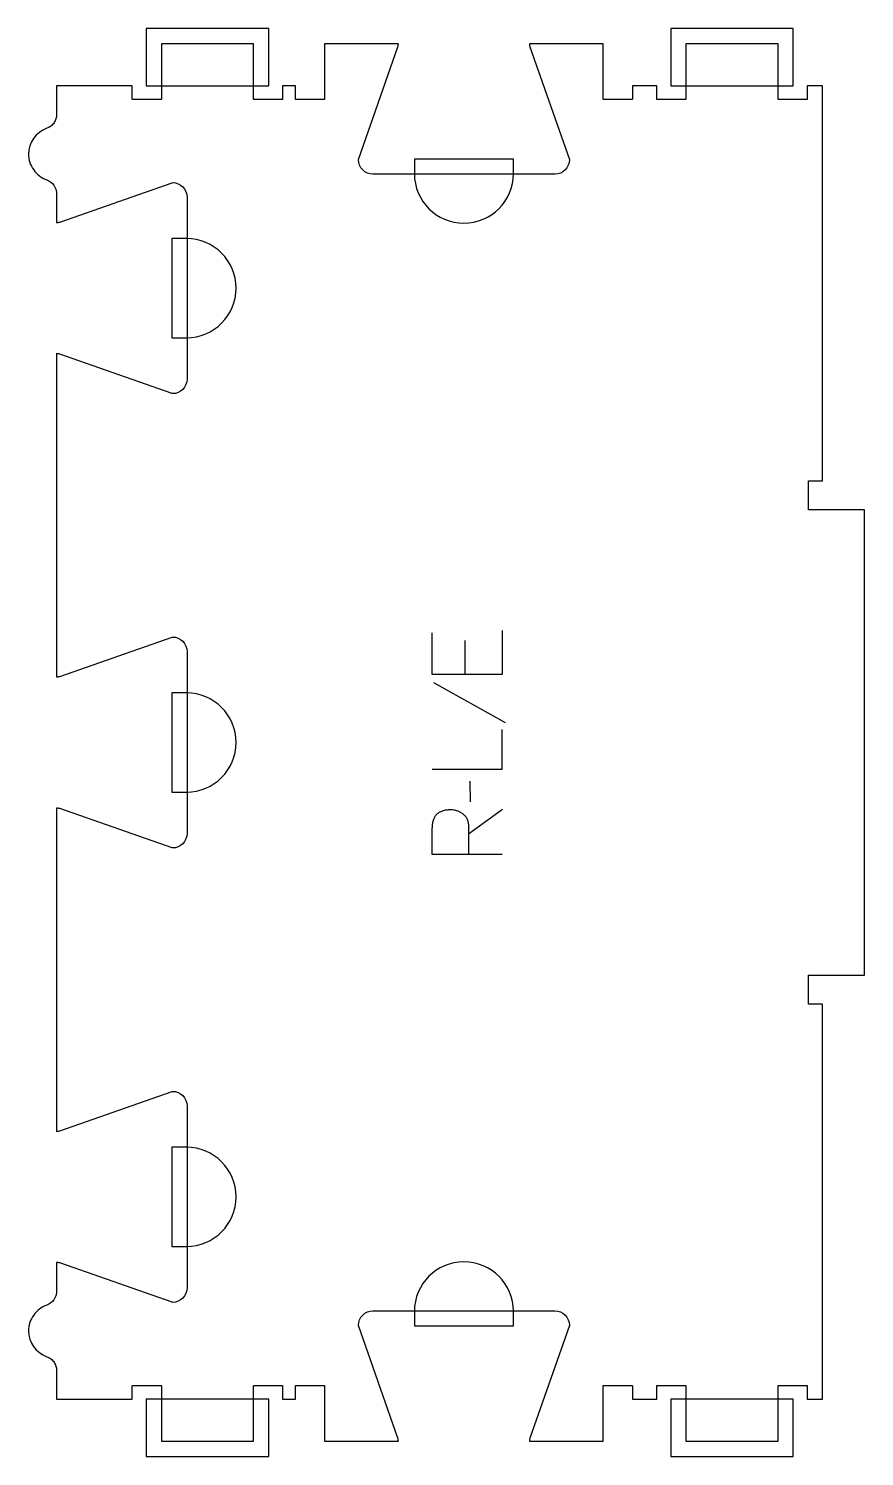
# Model space of a CAD drawing. Extents: x 0 to 359, y -6 to 606.
import ezdxf

# ---------------------------------------------------------------- set-up
doc = ezdxf.new("R2010")
doc.units = 0
for name, color, linetype in [('1_ANYTOOL_1MMDEEP_LABELS_S', 2, 'CONTINUOUS'), ('4_ANYTOOL_CUTTHROUGH_OUTSI', 5, 'CONTINUOUS'), ('5_ANYTOOL_HALF_MILL_9MM_IN', 3, 'CONTINUOUS')]:
    doc.layers.add(name, color=color, linetype=linetype)

msp = doc.modelspace()

# ---------------------------------------------------------------- linework, layer by layer
at = {"layer": '1_ANYTOOL_1MMDEEP_LABELS_S'}
for p, q in [((187.130098, 343.571433), (187.130098, 328.91429)), ((173.672956, 325.485718), (204.444384, 308.300004)), ((189.315813, 283.100004), (189.401527, 274.31429)), ((188.75867, 260.642861), (203.244384, 271.100004))]:
    msp.add_line(p, q, dxfattribs=at)
for points in [[(203.201527, 347.857147), (203.201527, 328.91429), (173.201527, 328.91429), (173.201527, 346.742861)], [(173.201527, 288.242861), (203.201527, 288.242861), (203.201527, 305.342861)]]:
    msp.add_lwpolyline(points, dxfattribs=at)
msp.add_lwpolyline([(203.201527, 251.642861), (173.201527, 251.642861), (173.201527, 263.000004, -0.030274), (173.308543, 264.765817, -0.049), (173.691706, 266.487504, -0.050774), (174.284162, 267.820027, -0.06445), (175.162241, 268.978576, -0.0646), (176.298272, 269.868487, -0.052254), (177.613134, 270.473218, -0.050381), (179.305683, 270.862354, -0.031337), (181.044384, 270.971433, -0.040022), (182.418441, 270.861272, -0.042626), (183.755098, 270.52679, -0.04247), (185.044818, 269.958105, -0.036572), (186.230098, 269.192861, -0.051097), (187.244054, 268.251084, -0.061981), (188.019384, 267.108933, -0.061813), (188.495884, 265.79993, -0.049309), (188.672956, 264.41429, -0.003273), (188.710647, 263.546639, -0.003121), (188.737241, 262.678576, -0.003882), (188.754161, 261.660794, -0.002215), (188.75867, 260.642861), (188.75867, 251.685718)], format="xyb", dxfattribs=at)
at = {"layer": '4_ANYTOOL_CUTTHROUGH_OUTSI'}
msp.add_lwpolyline([(12, 535.155353), (12, 522.755769, 0.061902), (13.39487, 522.990431), (61.667412, 539.885965, -0.084368), (61.75, 539.9, -0.414214), (68, 533.65), (68, 455.65, -0.414214), (61.75, 449.4, -0.084368), (61.667412, 449.414035), (13.383805, 466.313148, 0.061178), (12, 466.544563), (12, 327.855437, 0.061784), (13.39487, 328.090431), (61.667412, 344.985965, -0.084368), (61.75, 345, -0.414214), (68, 338.75), (68, 260.75, -0.414214), (61.75, 254.5, -0.084368), (61.667412, 254.514035), (13.383805, 271.413148, 0.061178), (12, 271.644563), (12, 132.955437, 0.061784), (13.39487, 133.190431), (61.667412, 150.085965, -0.084368), (61.75, 150.1, -0.414214), (68, 143.85), (68, 65.85, -0.414214), (61.75, 59.6, -0.084368), (61.667412, 59.614035), (13.383805, 76.513148, 0.061295), (12, 76.744231), (12, 64.344647, -0.317837), (7.833333, 58.452091, 0.081314), (4.688794, 56.725605, 0.146504), (0.579567, 50.91428, 0.081314), (0, 47.374084, 0.317837), (7.833333, 36.296078, -0.074967), (9.576832, 35.367258, -0.083658), (10.940764, 33.945737, -0.078952), (11.736331, 32.256819, -0.070762), (12, 30.403988), (12, 18), (44.500004, 18), (44.500004, 23.75, -0.414214), (44.750004, 24), (56.750004, 24, -0.414214), (57.000004, 23.75), (57.000004, 0), (96.500008, 0), (96.500379, 23.749254, -0.414205), (96.750376, 23.99925), (108.750376, 23.9994, -0.414217), (109.000379, 23.7494), (109.000379, 17.99925), (114.5, 17.99925), (114.5, 23.749475, -0.414201), (114.749989, 23.999475), (126.749989, 24, -0.414226), (127, 23.75), (127, 0), (158.644563, 0.000007, 0.061784), (158.409569, 1.394877), (141.514035, 49.667419, -0.084368), (141.5, 49.750007, -0.414214), (147.75, 56.000007), (225.75, 56.000007, -0.414214), (232, 49.750007, -0.084368), (231.985965, 49.667419), (215.086852, 1.383812, 0.061178), (214.855437, 0.000007), (246.5, 0), (246.5, 23.75, -0.414214), (246.75, 24), (258.75, 24, -0.414214), (259, 23.75), (259, 18), (269.499996, 18), (269.499996, 23.75, -0.414214), (269.749996, 24), (281.749996, 24, -0.414214), (281.999996, 23.75), (281.999996, 0), (321.499996, 0), (321.499996, 23.75, -0.414214), (321.749996, 24), (333.749996, 24, -0.414214), (333.999996, 23.75), (333.999996, 18), (340.566113, 18), (340.566113, 187.5), (334.816113, 187.5, -0.414214), (334.566113, 187.75), (334.566113, 199.75, -0.414214), (334.816113, 200), (358.566113, 200), (358.566113, 399.5), (334.816113, 399.5, -0.414214), (334.566113, 399.75), (334.566113, 411.75, -0.414214), (334.816113, 412), (340.566113, 412), (340.566113, 581.5), (333.999996, 581.5), (333.999996, 575.75, -0.414214), (333.749996, 575.5), (321.749996, 575.5, -0.414214), (321.499996, 575.75), (321.499996, 599.5), (281.999996, 599.5), (281.999996, 575.75, -0.414214), (281.749996, 575.5), (269.749996, 575.5, -0.414214), (269.499996, 575.75), (269.499996, 581.5), (259, 581.5), (259, 575.75, -0.414214), (258.75, 575.5), (246.75, 575.5, -0.414214), (246.5, 575.75), (246.5, 599.5), (214.855437, 599.499993, 0.061784), (215.090431, 598.105123), (231.985965, 549.832581, -0.084368), (232, 549.749993, -0.414214), (225.75, 543.499993), (147.75, 543.499993, -0.414214), (141.5, 549.749993, -0.084368), (141.514035, 549.832581), (158.413148, 598.116188, 0.061178), (158.644563, 599.499993), (127, 599.5), (127, 575.75, -0.414226), (126.749989, 575.5), (114.749989, 575.500525, -0.414201), (114.5, 575.750525), (114.5, 581.50075), (109.000379, 581.50075), (109.000379, 575.7506, -0.414217), (108.750376, 575.5006), (96.750376, 575.50075, -0.414205), (96.500379, 575.750746), (96.500008, 599.5), (57.000004, 599.5), (57.000004, 575.75, -0.414214), (56.750004, 575.5), (44.750004, 575.5, -0.414214), (44.500004, 575.75), (44.500004, 581.5), (12, 581.5), (12, 569.096012, -0.070762), (11.736331, 567.243181, -0.078952), (10.940764, 565.554263, -0.083658), (9.576832, 564.132742, -0.074967), (7.833333, 563.203922, 0.317837), (0, 552.125916, 0.081314), (0.579567, 548.58572, 0.146504), (4.688794, 542.774395, 0.081314), (7.833333, 541.047909, -0.317837)], format="xyb", close=True, dxfattribs=at)
at = {"layer": '5_ANYTOOL_HALF_MILL_9MM_IN'}
for points in [[(56.500004, 581.5), (97.000004, 581.5), (103.000004, 581.5), (103.000004, 599.74), (103.000004, 606), (50.500004, 606), (50.500004, 599.74), (50.500004, 581.5)], [(281.499996, 581.5), (321.999996, 581.5), (327.999996, 581.5), (327.999996, 599.74), (327.999996, 606), (275.499996, 606), (275.499996, 599.74), (275.499996, 581.5)], [(97.000004, 18), (56.500004, 18), (50.500004, 18), (50.500004, -6.5), (56.760004, -6.5), (96.740004, -6.5), (103.000004, -6.5), (103.000004, 18)], [(321.999996, 18), (281.499996, 18), (275.499996, 18), (275.499996, -6.5), (281.759996, -6.5), (321.739996, -6.5), (327.999996, -6.5), (327.999996, 18)]]:
    msp.add_lwpolyline(points, close=True, dxfattribs=at)
for points in [[(165.5, 543.749993, 1), (208, 543.749993), (208, 549.999993), (165.5, 549.999993)], [(67.5, 473.4), (67.75, 473.4, 1), (67.75, 515.9), (61.5, 515.9), (61.5, 473.4)], [(67.5, 278.5), (67.75, 278.5, 1), (67.75, 321), (61.5, 321), (61.5, 278.5)], [(67.75, 83.6, 1), (67.75, 126.1), (61.5, 126.1), (61.5, 83.6)], [(208, 55.500007), (208, 55.750007, 1), (165.5, 55.750007), (165.5, 49.500007), (208, 49.500007)]]:
    msp.add_lwpolyline(points, format="xyb", close=True, dxfattribs=at)

doc.saveas('drawing.dxf')
